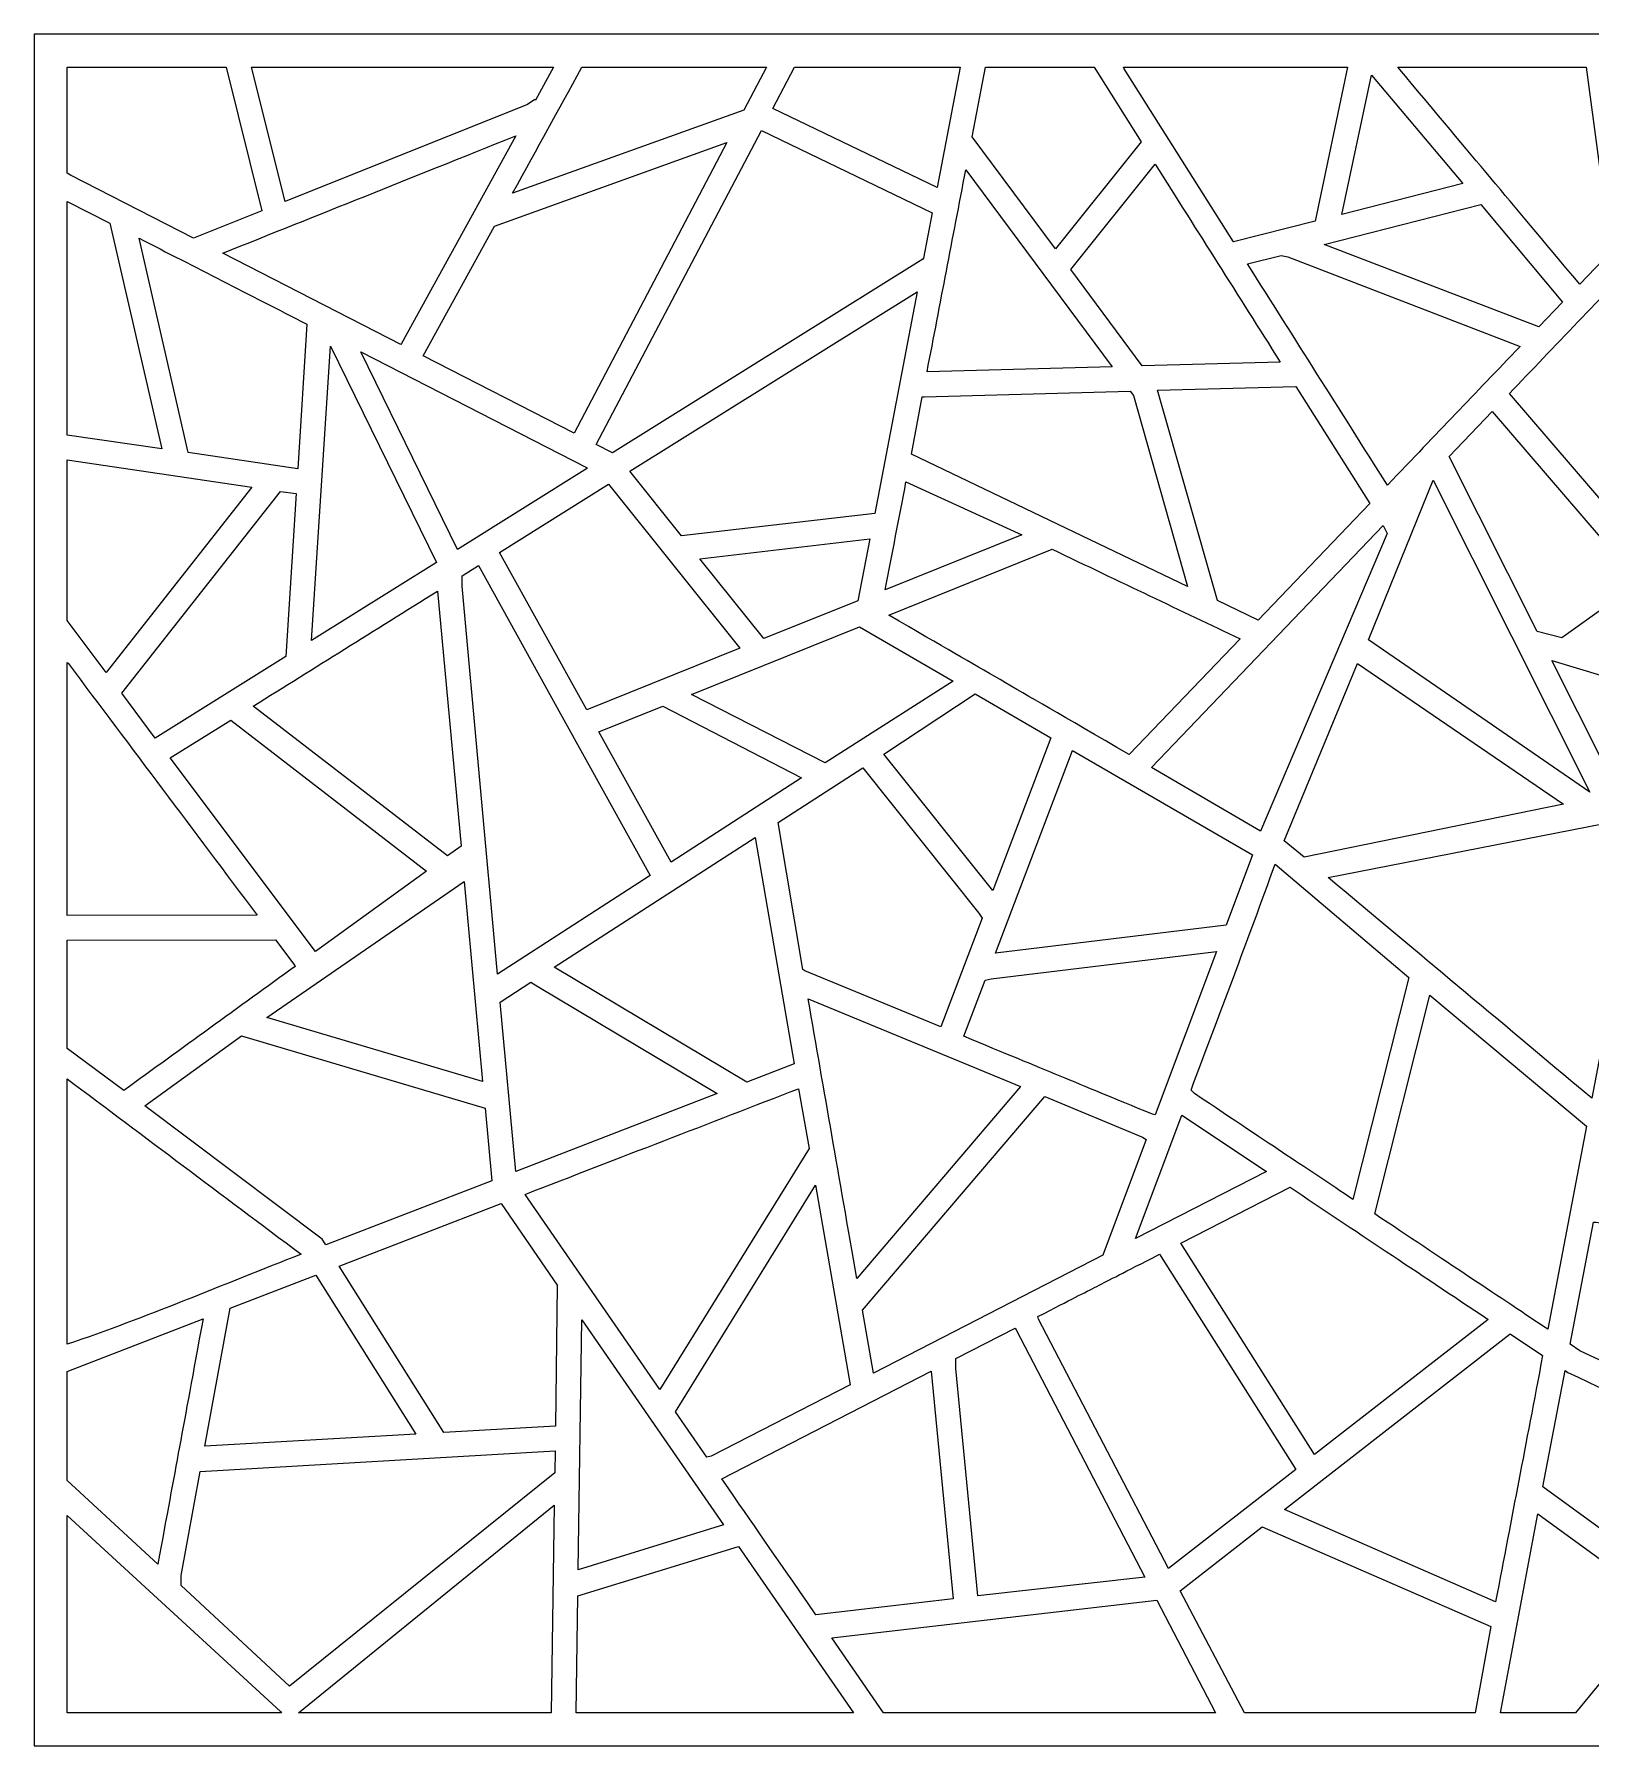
# Model space of a CAD drawing. Header units: centimetres. Extents: x 15 to 26.5, y 3.4 to 9.
# Drawn here: x 14.99 to 20.11, y 3.37 to 9 of the extents above; entities that cross this region are included whole.
import ezdxf

# ---------------------------------------------------------------- set-up
doc = ezdxf.new("R2010")
doc.units = ezdxf.units.CM
doc.header["$MEASUREMENT"] = 0
doc.layers.add('layer 1', color=7, linetype='Continuous')

msp = doc.modelspace()

# ---------------------------------------------------------------- linework, layer by layer
at = {"layer": 'layer 1', "color": 250}
for points, knots in [([(14.98934, 3.3671), (14.98934, 3.3671), (14.98934, 9.00077), (14.98934, 9.00077), (14.98934, 9.00077), (18.78218, 9.00077), (22.55751, 9.00077), (26.51524, 9.00077), (26.51524, 9.00077), (26.51524, 7.07866), (26.51524, 5.32036), (26.51524, 3.3671), (26.51524, 3.3671), (22.71781, 3.3671), (18.88124, 3.3671), (14.98934, 3.3671)], [0, 0, 0, 0, 0.2, 0.2, 0.2, 0.2, 0.4, 0.4, 0.4, 0.4, 0.6, 0.6, 0.6, 0.6, 1, 1, 1, 1]), ([(15.09821, 8.54371), (15.09821, 8.54371), (15.10875, 8.53668), (15.10875, 8.53668), (15.10875, 8.53668), (15.10875, 8.53668), (15.51345, 8.32941), (15.51345, 8.32941), (15.51345, 8.32941), (15.51345, 8.32941), (15.73894, 8.4196), (15.73894, 8.4196), (15.73894, 8.4196), (15.73894, 8.4196), (15.62138, 8.89191), (15.62138, 8.89191), (15.62138, 8.89191), (15.62138, 8.89191), (15.09821, 8.89191), (15.09821, 8.89191), (15.09821, 8.89191), (15.09821, 8.89191), (15.09821, 8.54371), (15.09821, 8.54371)], [0, 0, 0, 0, 0.1428571, 0.1428571, 0.1428571, 0.1428571, 0.2857143, 0.2857143, 0.2857143, 0.2857143, 0.4285714, 0.4285714, 0.4285714, 0.4285714, 0.5714286, 0.5714286, 0.5714286, 0.5714286, 0.7142857, 0.7142857, 0.7142857, 0.7142857, 1, 1, 1, 1]), ([(15.70507, 8.89191), (15.70507, 8.89191), (15.81545, 8.45021), (15.81545, 8.45021), (15.81545, 8.45021), (15.81545, 8.45021), (16.61299, 8.76923), (16.61299, 8.76923), (16.61299, 8.76923), (16.61299, 8.76923), (16.6373, 8.78543), (16.6373, 8.78543), (16.6373, 8.78543), (16.6373, 8.78543), (16.63947, 8.78327), (16.63947, 8.78327), (16.63947, 8.78327), (16.63947, 8.78327), (16.69922, 8.89191), (16.69922, 8.89191), (16.69922, 8.89191), (16.69922, 8.89191), (15.70507, 8.89191), (15.70507, 8.89191)], [0, 0, 0, 0, 0.1428571, 0.1428571, 0.1428571, 0.1428571, 0.2857143, 0.2857143, 0.2857143, 0.2857143, 0.4285714, 0.4285714, 0.4285714, 0.4285714, 0.5714286, 0.5714286, 0.5714286, 0.5714286, 0.7142857, 0.7142857, 0.7142857, 0.7142857, 1, 1, 1, 1]), ([(16.79241, 8.89191), (16.70991, 8.74191), (16.65194, 8.63652), (16.56445, 8.47744), (16.56445, 8.47744), (16.56445, 8.47744), (17.32598, 8.75093), (17.32598, 8.75093), (17.32598, 8.75093), (17.32598, 8.75093), (17.40016, 8.89191), (17.40016, 8.89191), (17.40016, 8.89191), (17.40016, 8.89191), (16.79241, 8.89191), (16.79241, 8.89191)], [0, 0, 0, 0, 0.2, 0.2, 0.2, 0.2, 0.4, 0.4, 0.4, 0.4, 0.6, 0.6, 0.6, 0.6, 1, 1, 1, 1]), ([(17.49242, 8.89191), (17.49242, 8.89191), (17.42125, 8.75665), (17.42125, 8.75665), (17.42125, 8.75665), (17.42125, 8.75665), (17.96192, 8.49579), (17.96192, 8.49579), (17.96192, 8.49579), (17.96192, 8.49579), (18.03789, 8.89191), (18.03789, 8.89191), (18.03789, 8.89191), (17.72912, 8.89191), (17.59329, 8.89191), (17.49242, 8.89191)], [0, 0, 0, 0, 0.2, 0.2, 0.2, 0.2, 0.4, 0.4, 0.4, 0.4, 0.6, 0.6, 0.6, 0.6, 1, 1, 1, 1]), ([(18.12103, 8.89191), (18.12103, 8.89191), (18.07721, 8.66344), (18.07721, 8.66344), (18.07721, 8.66344), (18.07721, 8.66344), (18.35155, 8.29394), (18.35155, 8.29394), (18.35155, 8.29394), (18.35155, 8.29394), (18.6333, 8.64614), (18.6333, 8.64614), (18.6333, 8.64614), (18.6333, 8.64614), (18.47844, 8.89191), (18.47844, 8.89191), (18.47844, 8.89191), (18.47844, 8.89191), (18.12103, 8.89191), (18.12103, 8.89191)], [0, 0, 0, 0, 0.1666667, 0.1666667, 0.1666667, 0.1666667, 0.3333333, 0.3333333, 0.3333333, 0.3333333, 0.5, 0.5, 0.5, 0.5, 0.6666667, 0.6666667, 0.6666667, 0.6666667, 1, 1, 1, 1]), ([(18.57509, 8.89191), (18.57509, 8.89191), (18.57745, 8.88721), (18.57745, 8.88721), (18.57745, 8.88721), (18.57745, 8.88721), (18.93788, 8.31731), (18.93788, 8.31731), (18.93788, 8.31731), (18.93788, 8.31731), (19.20604, 8.38545), (19.20604, 8.38545), (19.20604, 8.38545), (19.20604, 8.38545), (19.31299, 8.89191), (19.31299, 8.89191), (19.31299, 8.89191), (19.31299, 8.89191), (18.57509, 8.89191), (18.57509, 8.89191)], [0, 0, 0, 0, 0.1666667, 0.1666667, 0.1666667, 0.1666667, 0.3333333, 0.3333333, 0.3333333, 0.3333333, 0.5, 0.5, 0.5, 0.5, 0.6666667, 0.6666667, 0.6666667, 0.6666667, 1, 1, 1, 1]), ([(19.6931, 8.50923), (19.6931, 8.50923), (19.39226, 8.86589), (19.39226, 8.86589), (19.39226, 8.86589), (19.39226, 8.86589), (19.29425, 8.40787), (19.29425, 8.40787), (19.29425, 8.40787), (19.29425, 8.40787), (19.6931, 8.50923), (19.6931, 8.50923)], [0, 0, 0, 0, 0.25, 0.25, 0.25, 0.25, 0.5, 0.5, 0.5, 0.5, 1, 1, 1, 1]), ([(19.4787, 8.89191), (19.74892, 8.56972), (19.825, 8.47901), (20.07754, 8.17792), (20.07754, 8.17792), (20.07754, 8.17792), (20.1797, 8.28457), (20.1797, 8.28457), (20.1797, 8.28457), (20.1797, 8.28457), (20.0982, 8.89191), (20.0982, 8.89191), (20.0982, 8.89191), (20.0982, 8.89191), (19.4787, 8.89191), (19.4787, 8.89191)], [0, 0, 0, 0, 0.2, 0.2, 0.2, 0.2, 0.4, 0.4, 0.4, 0.4, 0.6, 0.6, 0.6, 0.6, 1, 1, 1, 1]), ([(17.91736, 8.26342), (17.91736, 8.26342), (17.94601, 8.41282), (17.94601, 8.41282), (17.94601, 8.41282), (17.94601, 8.41282), (17.38321, 8.68435), (17.38321, 8.68435), (17.38321, 8.68435), (17.38321, 8.68435), (16.83921, 7.65043), (16.83921, 7.65043), (16.83921, 7.65043), (16.83921, 7.65043), (16.89262, 7.62307), (16.89262, 7.62307), (16.89262, 7.62307), (16.89262, 7.62307), (17.91473, 8.26079), (17.91473, 8.26079), (17.91473, 8.26079), (17.91473, 8.26079), (17.91736, 8.26342), (17.91736, 8.26342)], [0, 0, 0, 0, 0.1428571, 0.1428571, 0.1428571, 0.1428571, 0.2857143, 0.2857143, 0.2857143, 0.2857143, 0.4285714, 0.4285714, 0.4285714, 0.4285714, 0.5714286, 0.5714286, 0.5714286, 0.5714286, 0.7142857, 0.7142857, 0.7142857, 0.7142857, 1, 1, 1, 1]), ([(16.19628, 7.9797), (16.19628, 7.9797), (16.19901, 7.98243), (16.19901, 7.98243), (16.19901, 7.98243), (16.19901, 7.98243), (16.57503, 8.6661), (16.57503, 8.6661), (16.57503, 8.6661), (16.21538, 8.52224), (15.93011, 8.40813), (15.60986, 8.28003), (15.60986, 8.28003), (15.60986, 8.28003), (16.19628, 7.9797), (16.19628, 7.9797)], [0, 0, 0, 0, 0.2, 0.2, 0.2, 0.2, 0.4, 0.4, 0.4, 0.4, 0.6, 0.6, 0.6, 0.6, 1, 1, 1, 1]), ([(16.50499, 8.36934), (16.50499, 8.36934), (16.27011, 7.94189), (16.27011, 7.94189), (16.27011, 7.94189), (16.27011, 7.94189), (16.76653, 7.68765), (16.76653, 7.68765), (16.76653, 7.68765), (16.76653, 7.68765), (17.2697, 8.64396), (17.2697, 8.64396), (17.2697, 8.64396), (17.2697, 8.64396), (16.50499, 8.36934), (16.50499, 8.36934)], [0, 0, 0, 0, 0.2, 0.2, 0.2, 0.2, 0.4, 0.4, 0.4, 0.4, 0.6, 0.6, 0.6, 0.6, 1, 1, 1, 1]), ([(19.09152, 7.92165), (18.95179, 8.14257), (18.82109, 8.34923), (18.67947, 8.57315), (18.67947, 8.57315), (18.67947, 8.57315), (18.40188, 8.22616), (18.40188, 8.22616), (18.40188, 8.22616), (18.40188, 8.22616), (18.6373, 7.90908), (18.6373, 7.90908), (18.6373, 7.90908), (18.6373, 7.90908), (19.09152, 7.92165), (19.09152, 7.92165)], [0, 0, 0, 0, 0.2, 0.2, 0.2, 0.2, 0.4, 0.4, 0.4, 0.4, 0.6, 0.6, 0.6, 0.6, 1, 1, 1, 1]), ([(18.05634, 8.55459), (18.0117, 8.32186), (17.97289, 8.11947), (17.92878, 7.88948), (17.92878, 7.88948), (17.92878, 7.88948), (18.53765, 7.90633), (18.53765, 7.90633), (18.53765, 7.90633), (18.53765, 7.90633), (18.05634, 8.55459), (18.05634, 8.55459)], [0, 0, 0, 0, 0.25, 0.25, 0.25, 0.25, 0.5, 0.5, 0.5, 0.5, 1, 1, 1, 1]), ([(15.09821, 7.68146), (15.09821, 7.68146), (15.40936, 7.63651), (15.40936, 7.63651), (15.40936, 7.63651), (15.40936, 7.63651), (15.23836, 8.37857), (15.23836, 8.37857), (15.23836, 8.37857), (15.23836, 8.37857), (15.09821, 8.45034), (15.09821, 8.45034), (15.09821, 8.45034), (15.09821, 8.45034), (15.09821, 7.68146), (15.09821, 7.68146)], [0, 0, 0, 0, 0.2, 0.2, 0.2, 0.2, 0.4, 0.4, 0.4, 0.4, 0.6, 0.6, 0.6, 0.6, 1, 1, 1, 1]), ([(19.94266, 8.03712), (19.94266, 8.03712), (20.02072, 8.11861), (20.02072, 8.11861), (20.02072, 8.11861), (20.02072, 8.11861), (19.75134, 8.43978), (19.75134, 8.43978), (19.75134, 8.43978), (19.75134, 8.43978), (19.23591, 8.30858), (19.23591, 8.30858), (19.23591, 8.30858), (19.23591, 8.30858), (19.94266, 8.03712), (19.94266, 8.03712)], [0, 0, 0, 0, 0.2, 0.2, 0.2, 0.2, 0.4, 0.4, 0.4, 0.4, 0.6, 0.6, 0.6, 0.6, 1, 1, 1, 1]), ([(15.85669, 7.57045), (15.85669, 7.57045), (15.88707, 8.04633), (15.88707, 8.04633), (15.88707, 8.04633), (15.69414, 8.14514), (15.52095, 8.23384), (15.33434, 8.32941), (15.33434, 8.32941), (15.33434, 8.32941), (15.49606, 7.62371), (15.49606, 7.62371), (15.49606, 7.62371), (15.49606, 7.62371), (15.85669, 7.57045), (15.85669, 7.57045)], [0, 0, 0, 0, 0.2, 0.2, 0.2, 0.2, 0.4, 0.4, 0.4, 0.4, 0.6, 0.6, 0.6, 0.6, 1, 1, 1, 1]), ([(19.4442, 7.51675), (19.61345, 7.69343), (19.72716, 7.81214), (19.88143, 7.97319), (19.88143, 7.97319), (19.88143, 7.97319), (19.11611, 8.26754), (19.11611, 8.26754), (19.11611, 8.26754), (19.11611, 8.26754), (19.09466, 8.2729), (19.09466, 8.2729), (19.09466, 8.2729), (19.09466, 8.2729), (18.98379, 8.24473), (18.98379, 8.24473), (18.98379, 8.24473), (19.14296, 7.99306), (19.28083, 7.77506), (19.4442, 7.51675)], [0, 0, 0, 0, 0.1666667, 0.1666667, 0.1666667, 0.1666667, 0.3333333, 0.3333333, 0.3333333, 0.3333333, 0.5, 0.5, 0.5, 0.5, 0.6666667, 0.6666667, 0.6666667, 0.6666667, 1, 1, 1, 1]), ([(20.28971, 8.28139), (20.15482, 8.14057), (19.99084, 7.96938), (19.84618, 7.81836), (19.84618, 7.81836), (19.84618, 7.81836), (20.32847, 7.25785), (20.32847, 7.25785), (20.32847, 7.25785), (20.32847, 7.25785), (20.34167, 7.24465), (20.34167, 7.24465), (20.34167, 7.24465), (20.34167, 7.24465), (20.46268, 7.3307), (20.46268, 7.3307), (20.46268, 7.3307), (20.40174, 7.66567), (20.33721, 8.02032), (20.28971, 8.28139)], [0, 0, 0, 0, 0.1666667, 0.1666667, 0.1666667, 0.1666667, 0.3333333, 0.3333333, 0.3333333, 0.3333333, 0.5, 0.5, 0.5, 0.5, 0.6666667, 0.6666667, 0.6666667, 0.6666667, 1, 1, 1, 1]), ([(17.7563, 7.42363), (17.7563, 7.42363), (17.89618, 8.15298), (17.89618, 8.15298), (17.89618, 8.15298), (17.89618, 8.15298), (16.95026, 7.5628), (16.95026, 7.5628), (16.95026, 7.5628), (16.95026, 7.5628), (17.12072, 7.34972), (17.12072, 7.34972), (17.12072, 7.34972), (17.12072, 7.34972), (17.7563, 7.42363), (17.7563, 7.42363)], [0, 0, 0, 0, 0.2, 0.2, 0.2, 0.2, 0.4, 0.4, 0.4, 0.4, 0.6, 0.6, 0.6, 0.6, 1, 1, 1, 1]), ([(15.96429, 7.97445), (15.96429, 7.97445), (15.90243, 7.00527), (15.90243, 7.00527), (15.90243, 7.00527), (15.90243, 7.00527), (16.31318, 7.26154), (16.31318, 7.26154), (16.31318, 7.26154), (16.31318, 7.26154), (15.96429, 7.97445), (15.96429, 7.97445)], [0, 0, 0, 0, 0.25, 0.25, 0.25, 0.25, 0.5, 0.5, 0.5, 0.5, 1, 1, 1, 1]), ([(16.81071, 7.57196), (16.81071, 7.57196), (16.80799, 7.57468), (16.80799, 7.57468), (16.80799, 7.57468), (16.80799, 7.57468), (16.06451, 7.95545), (16.06451, 7.95545), (16.06451, 7.95545), (16.06451, 7.95545), (16.38304, 7.30513), (16.38304, 7.30513), (16.38304, 7.30513), (16.38304, 7.30513), (16.81071, 7.57196), (16.81071, 7.57196)], [0, 0, 0, 0, 0.2, 0.2, 0.2, 0.2, 0.4, 0.4, 0.4, 0.4, 0.6, 0.6, 0.6, 0.6, 1, 1, 1, 1]), ([(19.01863, 7.07246), (19.01863, 7.07246), (19.38602, 7.456), (19.38602, 7.456), (19.38602, 7.456), (19.38602, 7.456), (19.14229, 7.84137), (19.14229, 7.84137), (19.14229, 7.84137), (19.14229, 7.84137), (18.6879, 7.8288), (18.6879, 7.8288), (18.6879, 7.8288), (18.6879, 7.8288), (18.88488, 7.1363), (18.88488, 7.1363), (18.88488, 7.1363), (18.88488, 7.1363), (19.01863, 7.07246), (19.01863, 7.07246)], [0, 0, 0, 0, 0.1666667, 0.1666667, 0.1666667, 0.1666667, 0.3333333, 0.3333333, 0.3333333, 0.3333333, 0.5, 0.5, 0.5, 0.5, 0.6666667, 0.6666667, 0.6666667, 0.6666667, 1, 1, 1, 1]), ([(17.91274, 7.8076), (17.91274, 7.8076), (17.87707, 7.61897), (17.87707, 7.61897), (17.87707, 7.61897), (17.87707, 7.61897), (18.78666, 7.18317), (18.78666, 7.18317), (18.78666, 7.18317), (18.78666, 7.18317), (18.60787, 7.81176), (18.60787, 7.81176), (18.60787, 7.81176), (18.60787, 7.81176), (18.59707, 7.82629), (18.59707, 7.82629), (18.59707, 7.82629), (18.59707, 7.82629), (17.91949, 7.80755), (17.91949, 7.80755), (17.91949, 7.80755), (17.91949, 7.80755), (17.91274, 7.8076), (17.91274, 7.8076)], [0, 0, 0, 0, 0.1428571, 0.1428571, 0.1428571, 0.1428571, 0.2857143, 0.2857143, 0.2857143, 0.2857143, 0.4285714, 0.4285714, 0.4285714, 0.4285714, 0.5714286, 0.5714286, 0.5714286, 0.5714286, 0.7142857, 0.7142857, 0.7142857, 0.7142857, 1, 1, 1, 1]), ([(19.78924, 7.75892), (19.78924, 7.75892), (19.64732, 7.61076), (19.64732, 7.61076), (19.64732, 7.61076), (19.64732, 7.61076), (19.93719, 7.03514), (19.93719, 7.03514), (19.93719, 7.03514), (19.93719, 7.03514), (20.01801, 7.01449), (20.01801, 7.01449), (20.01801, 7.01449), (20.01801, 7.01449), (20.27252, 7.19548), (20.27252, 7.19548), (20.27252, 7.19548), (20.27252, 7.19548), (20.26595, 7.20532), (20.26595, 7.20532), (20.26595, 7.20532), (20.26595, 7.20532), (19.78924, 7.75892), (19.78924, 7.75892)], [0, 0, 0, 0, 0.1428571, 0.1428571, 0.1428571, 0.1428571, 0.2857143, 0.2857143, 0.2857143, 0.2857143, 0.4285714, 0.4285714, 0.4285714, 0.4285714, 0.5714286, 0.5714286, 0.5714286, 0.5714286, 0.7142857, 0.7142857, 0.7142857, 0.7142857, 1, 1, 1, 1]), ([(15.09821, 7.59997), (15.09821, 7.59997), (15.09821, 7.0706), (15.09821, 7.0706), (15.09821, 7.0706), (15.09821, 7.0706), (15.22618, 6.89936), (15.22618, 6.89936), (15.22618, 6.89936), (15.22618, 6.89936), (15.7061, 7.51016), (15.7061, 7.51016), (15.7061, 7.51016), (15.7061, 7.51016), (15.09821, 7.59997), (15.09821, 7.59997)], [0, 0, 0, 0, 0.2, 0.2, 0.2, 0.2, 0.4, 0.4, 0.4, 0.4, 0.6, 0.6, 0.6, 0.6, 1, 1, 1, 1]), ([(15.27722, 6.83131), (15.27722, 6.83131), (15.38764, 6.68408), (15.38764, 6.68408), (15.38764, 6.68408), (15.38764, 6.68408), (15.81722, 6.9521), (15.81722, 6.9521), (15.81722, 6.9521), (15.81722, 6.9521), (15.85147, 7.48869), (15.85147, 7.48869), (15.85147, 7.48869), (15.85147, 7.48869), (15.79992, 7.49607), (15.79992, 7.49607), (15.79992, 7.49607), (15.79992, 7.49607), (15.27722, 6.83131), (15.27722, 6.83131)], [0, 0, 0, 0, 0.1666667, 0.1666667, 0.1666667, 0.1666667, 0.3333333, 0.3333333, 0.3333333, 0.3333333, 0.5, 0.5, 0.5, 0.5, 0.6666667, 0.6666667, 0.6666667, 0.6666667, 1, 1, 1, 1]), ([(16.52159, 7.29534), (16.52159, 7.29534), (16.80843, 6.77682), (16.80843, 6.77682), (16.80843, 6.77682), (16.80843, 6.77682), (17.31226, 6.9796), (17.31226, 6.9796), (17.31226, 6.9796), (17.31226, 6.9796), (16.88051, 7.51928), (16.88051, 7.51928), (16.88051, 7.51928), (16.88051, 7.51928), (16.52159, 7.29534), (16.52159, 7.29534)], [0, 0, 0, 0, 0.2, 0.2, 0.2, 0.2, 0.4, 0.4, 0.4, 0.4, 0.6, 0.6, 0.6, 0.6, 1, 1, 1, 1]), ([(17.79125, 7.17238), (17.79125, 7.17238), (18.24071, 7.35327), (18.24071, 7.35327), (18.24071, 7.35327), (18.24071, 7.35327), (17.85936, 7.5275), (17.85936, 7.5275), (17.85936, 7.5275), (17.83606, 7.406), (17.81438, 7.29295), (17.79125, 7.17238)], [0, 0, 0, 0, 0.25, 0.25, 0.25, 0.25, 0.5, 0.5, 0.5, 0.5, 1, 1, 1, 1]), ([(20.11064, 6.50649), (20.11064, 6.50649), (19.59496, 7.53309), (19.59496, 7.53309), (19.59496, 7.53309), (19.59496, 7.53309), (19.38191, 7.00708), (19.38191, 7.00708), (19.38191, 7.00708), (19.38191, 7.00708), (20.11064, 6.50649), (20.11064, 6.50649)], [0, 0, 0, 0, 0.25, 0.25, 0.25, 0.25, 0.5, 0.5, 0.5, 0.5, 1, 1, 1, 1]), ([(19.44339, 7.35772), (19.44339, 7.35772), (19.4302, 7.3841), (19.4302, 7.3841), (19.4302, 7.3841), (19.4302, 7.3841), (18.66712, 6.58748), (18.66712, 6.58748), (18.66712, 6.58748), (18.66712, 6.58748), (19.02624, 6.37793), (19.02624, 6.37793), (19.02624, 6.37793), (19.02624, 6.37793), (19.44339, 7.35772), (19.44339, 7.35772)], [0, 0, 0, 0, 0.2, 0.2, 0.2, 0.2, 0.4, 0.4, 0.4, 0.4, 0.6, 0.6, 0.6, 0.6, 1, 1, 1, 1]), ([(17.39135, 7.01143), (17.39135, 7.01143), (17.70116, 7.13612), (17.70116, 7.13612), (17.70116, 7.13612), (17.70116, 7.13612), (17.74018, 7.33956), (17.74018, 7.33956), (17.74018, 7.33956), (17.74018, 7.33956), (17.18088, 7.27452), (17.18088, 7.27452), (17.18088, 7.27452), (17.18088, 7.27452), (17.39135, 7.01143), (17.39135, 7.01143)], [0, 0, 0, 0, 0.2, 0.2, 0.2, 0.2, 0.4, 0.4, 0.4, 0.4, 0.6, 0.6, 0.6, 0.6, 1, 1, 1, 1]), ([(18.34075, 7.30552), (18.34075, 7.30552), (17.80257, 7.08892), (17.80257, 7.08892), (17.80257, 7.08892), (18.1757, 6.8725), (18.14285, 6.89155), (18.59444, 6.62963), (18.59444, 6.62963), (18.59444, 6.62963), (18.95916, 7.01038), (18.95916, 7.01038), (18.95916, 7.01038), (18.76288, 7.10405), (18.56742, 7.19734), (18.34075, 7.30552)], [0, 0, 0, 0, 0.2, 0.2, 0.2, 0.2, 0.4, 0.4, 0.4, 0.4, 0.6, 0.6, 0.6, 0.6, 1, 1, 1, 1]), ([(16.51496, 5.90667), (16.51496, 5.90667), (17.01761, 6.23122), (17.01761, 6.23122), (17.01761, 6.23122), (17.01761, 6.23122), (16.7273, 6.75442), (16.7273, 6.75442), (16.7273, 6.75442), (16.7273, 6.75442), (16.72749, 6.75446), (16.72749, 6.75446), (16.72749, 6.75446), (16.72749, 6.75446), (16.45222, 7.25206), (16.45222, 7.25206), (16.45222, 7.25206), (16.45222, 7.25206), (16.39784, 7.21813), (16.39784, 7.21813), (16.39784, 7.21813), (16.39784, 7.21813), (16.39784, 7.1843), (16.39784, 7.1843), (16.39784, 7.1843), (16.39784, 7.1843), (16.51496, 5.90667), (16.51496, 5.90667)], [0, 0, 0, 0, 0.125, 0.125, 0.125, 0.125, 0.25, 0.25, 0.25, 0.25, 0.375, 0.375, 0.375, 0.375, 0.5, 0.5, 0.5, 0.5, 0.625, 0.625, 0.625, 0.625, 0.75, 0.75, 0.75, 0.75, 1, 1, 1, 1]), ([(16.35018, 6.29612), (16.35018, 6.29612), (16.3944, 6.32815), (16.3944, 6.32815), (16.3944, 6.32815), (16.3944, 6.32815), (16.31735, 7.16791), (16.31735, 7.16791), (16.31735, 7.16791), (16.10607, 7.03608), (15.91409, 6.9163), (15.71044, 6.78924), (15.71044, 6.78924), (15.71044, 6.78924), (16.35018, 6.29612), (16.35018, 6.29612)], [0, 0, 0, 0, 0.2, 0.2, 0.2, 0.2, 0.4, 0.4, 0.4, 0.4, 0.6, 0.6, 0.6, 0.6, 1, 1, 1, 1]), ([(17.7065, 7.05025), (17.7065, 7.05025), (17.15344, 6.82766), (17.15344, 6.82766), (17.15344, 6.82766), (17.15344, 6.82766), (17.59284, 6.60256), (17.59284, 6.60256), (17.59284, 6.60256), (17.59284, 6.60256), (18.01423, 6.87177), (18.01423, 6.87177), (18.01423, 6.87177), (18.01423, 6.87177), (17.7065, 7.05025), (17.7065, 7.05025)], [0, 0, 0, 0, 0.2, 0.2, 0.2, 0.2, 0.4, 0.4, 0.4, 0.4, 0.6, 0.6, 0.6, 0.6, 1, 1, 1, 1]), ([(15.09821, 6.10039), (15.09821, 6.10039), (15.72305, 6.10079), (15.72305, 6.10079), (15.72305, 6.10079), (15.51231, 6.38178), (15.31136, 6.64972), (15.10073, 6.93055), (15.10073, 6.93055), (15.10073, 6.93055), (15.09821, 6.93307), (15.09821, 6.93307), (15.09821, 6.93307), (15.09821, 6.93307), (15.09821, 6.10039), (15.09821, 6.10039)], [0, 0, 0, 0, 0.2, 0.2, 0.2, 0.2, 0.4, 0.4, 0.4, 0.4, 0.6, 0.6, 0.6, 0.6, 1, 1, 1, 1]), ([(20.32662, 6.26117), (20.52927, 6.39974), (20.73379, 6.53969), (20.91112, 6.66016), (20.91112, 6.66016), (20.91112, 6.66016), (19.98527, 6.93887), (19.98527, 6.93887), (19.98527, 6.93887), (19.98527, 6.93887), (20.32662, 6.26117), (20.32662, 6.26117)], [0, 0, 0, 0, 0.25, 0.25, 0.25, 0.25, 0.5, 0.5, 0.5, 0.5, 1, 1, 1, 1]), ([(19.34559, 6.92925), (19.34559, 6.92925), (19.10457, 6.34629), (19.10457, 6.34629), (19.10457, 6.34629), (19.10457, 6.34629), (19.16982, 6.29166), (19.16982, 6.29166), (19.16982, 6.29166), (19.16982, 6.29166), (20.02406, 6.46689), (20.02406, 6.46689), (20.02406, 6.46689), (20.02406, 6.46689), (19.34559, 6.92925), (19.34559, 6.92925)], [0, 0, 0, 0, 0.2, 0.2, 0.2, 0.2, 0.4, 0.4, 0.4, 0.4, 0.6, 0.6, 0.6, 0.6, 1, 1, 1, 1]), ([(18.14473, 6.18186), (18.14473, 6.18186), (18.33637, 6.68492), (18.33637, 6.68492), (18.33637, 6.68492), (18.33637, 6.68492), (18.08731, 6.82938), (18.08731, 6.82938), (18.08731, 6.82938), (18.08731, 6.82938), (17.7866, 6.63086), (17.7866, 6.63086), (17.7866, 6.63086), (17.7866, 6.63086), (18.14473, 6.18186), (18.14473, 6.18186)], [0, 0, 0, 0, 0.2, 0.2, 0.2, 0.2, 0.4, 0.4, 0.4, 0.4, 0.6, 0.6, 0.6, 0.6, 1, 1, 1, 1]), ([(17.08634, 6.27556), (17.08634, 6.27556), (17.51569, 6.55281), (17.51569, 6.55281), (17.51569, 6.55281), (17.51569, 6.55281), (17.05845, 6.78943), (17.05845, 6.78943), (17.05845, 6.78943), (17.05845, 6.78943), (16.84825, 6.70483), (16.84825, 6.70483), (16.84825, 6.70483), (16.84825, 6.70483), (17.08634, 6.27556), (17.08634, 6.27556)], [0, 0, 0, 0, 0.2, 0.2, 0.2, 0.2, 0.4, 0.4, 0.4, 0.4, 0.6, 0.6, 0.6, 0.6, 1, 1, 1, 1]), ([(15.91546, 5.98121), (15.91546, 5.98121), (16.28123, 6.24617), (16.28123, 6.24617), (16.28123, 6.24617), (16.28123, 6.24617), (15.63653, 6.74313), (15.63653, 6.74313), (15.63653, 6.74313), (15.63653, 6.74313), (15.43681, 6.61852), (15.43681, 6.61852), (15.43681, 6.61852), (15.43681, 6.61852), (15.91546, 5.98121), (15.91546, 5.98121)], [0, 0, 0, 0, 0.2, 0.2, 0.2, 0.2, 0.4, 0.4, 0.4, 0.4, 0.6, 0.6, 0.6, 0.6, 1, 1, 1, 1]), ([(18.91341, 6.06783), (18.91341, 6.06783), (18.99981, 6.29963), (18.99981, 6.29963), (18.99981, 6.29963), (18.99981, 6.29963), (18.40793, 6.64342), (18.40793, 6.64342), (18.40793, 6.64342), (18.40793, 6.64342), (18.15358, 5.97573), (18.15358, 5.97573), (18.15358, 5.97573), (18.15358, 5.97573), (18.91341, 6.06783), (18.91341, 6.06783)], [0, 0, 0, 0, 0.2, 0.2, 0.2, 0.2, 0.4, 0.4, 0.4, 0.4, 0.6, 0.6, 0.6, 0.6, 1, 1, 1, 1]), ([(17.43864, 6.40592), (17.43864, 6.40592), (17.52023, 5.92253), (17.52023, 5.92253), (17.52023, 5.92253), (17.52023, 5.92253), (17.52666, 5.91824), (17.52666, 5.91824), (17.52666, 5.91824), (17.52666, 5.91824), (17.97393, 5.7335), (17.97393, 5.7335), (17.97393, 5.7335), (17.97393, 5.7335), (18.1104, 6.09175), (18.1104, 6.09175), (18.1104, 6.09175), (18.1104, 6.09175), (18.09965, 6.10787), (18.09965, 6.10787), (18.09965, 6.10787), (18.09965, 6.10787), (17.71775, 6.58643), (17.71775, 6.58643), (17.71775, 6.58643), (17.71775, 6.58643), (17.43864, 6.40592), (17.43864, 6.40592)], [0, 0, 0, 0, 0.125, 0.125, 0.125, 0.125, 0.25, 0.25, 0.25, 0.25, 0.375, 0.375, 0.375, 0.375, 0.5, 0.5, 0.5, 0.5, 0.625, 0.625, 0.625, 0.625, 0.75, 0.75, 0.75, 0.75, 1, 1, 1, 1]), ([(20.15232, 6.40143), (20.15232, 6.40143), (19.24978, 6.22472), (19.24978, 6.22472), (19.24978, 6.22472), (19.56883, 5.95761), (19.77932, 5.78138), (20.11706, 5.49862), (20.11706, 5.49862), (20.11706, 5.49862), (20.2541, 6.21644), (20.2541, 6.21644), (20.2541, 6.21644), (20.2541, 6.21644), (20.25472, 6.21968), (20.25472, 6.21968), (20.25472, 6.21968), (20.25472, 6.21968), (20.15232, 6.40143), (20.15232, 6.40143)], [0, 0, 0, 0, 0.1666667, 0.1666667, 0.1666667, 0.1666667, 0.3333333, 0.3333333, 0.3333333, 0.3333333, 0.5, 0.5, 0.5, 0.5, 0.6666667, 0.6666667, 0.6666667, 0.6666667, 1, 1, 1, 1]), ([(17.33577, 5.55174), (17.33577, 5.55174), (17.49154, 5.6119), (17.49154, 5.6119), (17.49154, 5.6119), (17.49154, 5.6119), (17.36284, 6.35692), (17.36284, 6.35692), (17.36284, 6.35692), (17.36284, 6.35692), (16.70068, 5.92997), (16.70068, 5.92997), (16.70068, 5.92997), (16.70068, 5.92997), (17.33577, 5.55174), (17.33577, 5.55174)], [0, 0, 0, 0, 0.2, 0.2, 0.2, 0.2, 0.4, 0.4, 0.4, 0.4, 0.6, 0.6, 0.6, 0.6, 1, 1, 1, 1]), ([(19.33066, 5.16571), (19.33066, 5.16571), (19.51472, 5.89642), (19.51472, 5.89642), (19.51472, 5.89642), (19.51472, 5.89642), (19.07431, 6.26899), (19.07431, 6.26899), (19.07431, 6.26899), (18.98513, 6.01986), (18.89029, 5.77258), (18.7977, 5.5247), (18.7977, 5.5247), (18.7977, 5.5247), (18.80876, 5.51365), (18.80876, 5.51365), (18.80876, 5.51365), (19.08267, 5.33104), (19.17373, 5.27033), (19.33066, 5.16571)], [0, 0, 0, 0, 0.1666667, 0.1666667, 0.1666667, 0.1666667, 0.3333333, 0.3333333, 0.3333333, 0.3333333, 0.5, 0.5, 0.5, 0.5, 0.6666667, 0.6666667, 0.6666667, 0.6666667, 1, 1, 1, 1]), ([(15.7547, 5.76393), (15.7547, 5.76393), (16.46548, 5.55333), (16.46548, 5.55333), (16.46548, 5.55333), (16.46548, 5.55333), (16.40506, 6.21188), (16.40506, 6.21188), (16.40506, 6.21188), (16.40506, 6.21188), (15.7547, 5.76393), (15.7547, 5.76393)], [0, 0, 0, 0, 0.25, 0.25, 0.25, 0.25, 0.5, 0.5, 0.5, 0.5, 1, 1, 1, 1]), ([(15.09821, 5.66209), (15.09821, 5.66209), (15.28481, 5.52436), (15.28481, 5.52436), (15.28481, 5.52436), (15.47482, 5.662), (15.6607, 5.79665), (15.84844, 5.93266), (15.84844, 5.93266), (15.84844, 5.93266), (15.84701, 5.93552), (15.84701, 5.93552), (15.84701, 5.93552), (15.84701, 5.93552), (15.78387, 6.01956), (15.78387, 6.01956), (15.78387, 6.01956), (15.78387, 6.01956), (15.09821, 6.01881), (15.09821, 6.01881), (15.09821, 6.01881), (15.09821, 6.01881), (15.09821, 5.66209), (15.09821, 5.66209)], [0, 0, 0, 0, 0.1428571, 0.1428571, 0.1428571, 0.1428571, 0.2857143, 0.2857143, 0.2857143, 0.2857143, 0.4285714, 0.4285714, 0.4285714, 0.4285714, 0.5714286, 0.5714286, 0.5714286, 0.5714286, 0.7142857, 0.7142857, 0.7142857, 0.7142857, 1, 1, 1, 1]), ([(18.68017, 5.44337), (18.68017, 5.44337), (18.88123, 5.98168), (18.88123, 5.98168), (18.88123, 5.98168), (18.88123, 5.98168), (18.13999, 5.89184), (18.13999, 5.89184), (18.13999, 5.89184), (18.13999, 5.89184), (18.11968, 5.88676), (18.11968, 5.88676), (18.11968, 5.88676), (18.11968, 5.88676), (18.04942, 5.70232), (18.04942, 5.70232), (18.04942, 5.70232), (18.32856, 5.58702), (18.40862, 5.55395), (18.67052, 5.44578), (18.67052, 5.44578), (18.67052, 5.44578), (18.68017, 5.44337), (18.68017, 5.44337)], [0, 0, 0, 0, 0.1428571, 0.1428571, 0.1428571, 0.1428571, 0.2857143, 0.2857143, 0.2857143, 0.2857143, 0.4285714, 0.4285714, 0.4285714, 0.4285714, 0.5714286, 0.5714286, 0.5714286, 0.5714286, 0.7142857, 0.7142857, 0.7142857, 0.7142857, 1, 1, 1, 1]), ([(16.57459, 5.25775), (16.57459, 5.25775), (17.23788, 5.51393), (17.23788, 5.51393), (17.23788, 5.51393), (17.23788, 5.51393), (16.64733, 5.86631), (16.64733, 5.86631), (16.64733, 5.86631), (16.64733, 5.86631), (16.6242, 5.88011), (16.6242, 5.88011), (16.6242, 5.88011), (16.6242, 5.88011), (16.52303, 5.81501), (16.52303, 5.81501), (16.52303, 5.81501), (16.52303, 5.81501), (16.57459, 5.25775), (16.57459, 5.25775)], [0, 0, 0, 0, 0.1666667, 0.1666667, 0.1666667, 0.1666667, 0.3333333, 0.3333333, 0.3333333, 0.3333333, 0.5, 0.5, 0.5, 0.5, 0.6666667, 0.6666667, 0.6666667, 0.6666667, 1, 1, 1, 1]), ([(17.69777, 4.90481), (17.69777, 4.90481), (18.23668, 5.53664), (18.23668, 5.53664), (18.23668, 5.53664), (18.23668, 5.53664), (17.53715, 5.82557), (17.53715, 5.82557), (17.53715, 5.82557), (17.59197, 5.51128), (17.63705, 5.25288), (17.69777, 4.90481)], [0, 0, 0, 0, 0.25, 0.25, 0.25, 0.25, 0.5, 0.5, 0.5, 0.5, 1, 1, 1, 1]), ([(19.97189, 4.73822), (19.97189, 4.73822), (20.09953, 5.40681), (20.09953, 5.40681), (20.09953, 5.40681), (20.09953, 5.40681), (19.58425, 5.83821), (19.58425, 5.83821), (19.58425, 5.83821), (19.58425, 5.83821), (19.40275, 5.11765), (19.40275, 5.11765), (19.40275, 5.11765), (19.62101, 4.97214), (19.82956, 4.83311), (19.97189, 4.73822)], [0, 0, 0, 0, 0.2, 0.2, 0.2, 0.2, 0.4, 0.4, 0.4, 0.4, 0.6, 0.6, 0.6, 0.6, 1, 1, 1, 1]), ([(15.94919, 5.0162), (15.94919, 5.0162), (16.49541, 5.22716), (16.49541, 5.22716), (16.49541, 5.22716), (16.49541, 5.22716), (16.47351, 5.4658), (16.47351, 5.4658), (16.47351, 5.4658), (16.47351, 5.4658), (15.67128, 5.7035), (15.67128, 5.7035), (15.67128, 5.7035), (15.67128, 5.7035), (15.35319, 5.47308), (15.35319, 5.47308), (15.35319, 5.47308), (15.35319, 5.47308), (15.93741, 5.03491), (15.93741, 5.03491), (15.93741, 5.03491), (15.93741, 5.03491), (15.94919, 5.0162), (15.94919, 5.0162)], [0, 0, 0, 0, 0.1428571, 0.1428571, 0.1428571, 0.1428571, 0.2857143, 0.2857143, 0.2857143, 0.2857143, 0.4285714, 0.4285714, 0.4285714, 0.4285714, 0.5714286, 0.5714286, 0.5714286, 0.5714286, 0.7142857, 0.7142857, 0.7142857, 0.7142857, 1, 1, 1, 1]), ([(15.09821, 4.68856), (15.35522, 4.77515), (15.61423, 4.88683), (15.86806, 4.98486), (15.86806, 4.98486), (15.60228, 5.18421), (15.35494, 5.3697), (15.09821, 5.56226), (15.09821, 5.56226), (15.09821, 5.56226), (15.09821, 4.68856), (15.09821, 4.68856)], [0, 0, 0, 0, 0.25, 0.25, 0.25, 0.25, 0.5, 0.5, 0.5, 0.5, 1, 1, 1, 1]), ([(17.50584, 5.5299), (17.21124, 5.41611), (16.91734, 5.3026), (16.6051, 5.182), (16.6051, 5.182), (16.6051, 5.182), (17.04951, 4.53986), (17.04951, 4.53986), (17.04951, 4.53986), (17.04951, 4.53986), (17.54011, 5.33348), (17.54011, 5.33348), (17.54011, 5.33348), (17.54011, 5.33348), (17.50584, 5.5299), (17.50584, 5.5299)], [0, 0, 0, 0, 0.2, 0.2, 0.2, 0.2, 0.4, 0.4, 0.4, 0.4, 0.6, 0.6, 0.6, 0.6, 1, 1, 1, 1]), ([(17.75199, 4.59396), (17.75199, 4.59396), (18.50766, 4.98148), (18.50766, 4.98148), (18.50766, 4.98148), (18.50766, 4.98148), (18.65012, 5.3629), (18.65012, 5.3629), (18.65012, 5.3629), (18.65012, 5.3629), (18.63841, 5.3707), (18.63841, 5.3707), (18.63841, 5.3707), (18.63841, 5.3707), (18.31602, 5.50387), (18.31602, 5.50387), (18.31602, 5.50387), (18.31602, 5.50387), (17.71631, 4.80097), (17.71631, 4.80097), (17.71631, 4.80097), (17.71631, 4.80097), (17.75199, 4.59396), (17.75199, 4.59396)], [0, 0, 0, 0, 0.1428571, 0.1428571, 0.1428571, 0.1428571, 0.2857143, 0.2857143, 0.2857143, 0.2857143, 0.4285714, 0.4285714, 0.4285714, 0.4285714, 0.5714286, 0.5714286, 0.5714286, 0.5714286, 0.7142857, 0.7142857, 0.7142857, 0.7142857, 1, 1, 1, 1]), ([(18.61546, 5.03676), (18.61546, 5.03676), (19.04583, 5.25747), (19.04583, 5.25747), (19.04583, 5.25747), (19.04583, 5.25747), (18.76726, 5.44318), (18.76726, 5.44318), (18.76726, 5.44318), (18.76726, 5.44318), (18.61546, 5.03676), (18.61546, 5.03676)], [0, 0, 0, 0, 0.25, 0.25, 0.25, 0.25, 0.5, 0.5, 0.5, 0.5, 1, 1, 1, 1]), ([(17.10021, 4.4666), (17.10021, 4.4666), (17.20403, 4.31658), (17.20403, 4.31658), (17.20403, 4.31658), (17.20403, 4.31658), (17.21783, 4.32003), (17.21783, 4.32003), (17.21783, 4.32003), (17.21783, 4.32003), (17.67592, 4.55495), (17.67592, 4.55495), (17.67592, 4.55495), (17.67592, 4.55495), (17.56123, 5.21238), (17.56123, 5.21238), (17.56123, 5.21238), (17.56123, 5.21238), (17.10021, 4.4666), (17.10021, 4.4666)], [0, 0, 0, 0, 0.1666667, 0.1666667, 0.1666667, 0.1666667, 0.3333333, 0.3333333, 0.3333333, 0.3333333, 0.5, 0.5, 0.5, 0.5, 0.6666667, 0.6666667, 0.6666667, 0.6666667, 1, 1, 1, 1]), ([(19.12363, 5.2056), (19.12363, 5.2056), (18.7638, 5.02098), (18.7638, 5.02098), (18.7638, 5.02098), (18.7638, 5.02098), (19.20454, 4.32638), (19.20454, 4.32638), (19.20454, 4.32638), (19.20454, 4.32638), (19.77651, 4.77035), (19.77651, 4.77035), (19.77651, 4.77035), (19.5378, 4.92949), (19.33735, 5.06312), (19.12363, 5.2056)], [0, 0, 0, 0, 0.2, 0.2, 0.2, 0.2, 0.4, 0.4, 0.4, 0.4, 0.6, 0.6, 0.6, 0.6, 1, 1, 1, 1]), ([(16.33823, 4.39831), (16.33823, 4.39831), (16.70505, 4.41948), (16.70505, 4.41948), (16.70505, 4.41948), (16.70505, 4.41948), (16.71142, 4.88349), (16.71142, 4.88349), (16.71142, 4.88349), (16.71142, 4.88349), (16.52675, 5.15174), (16.52675, 5.15174), (16.52675, 5.15174), (16.52675, 5.15174), (15.99352, 4.94579), (15.99352, 4.94579), (15.99352, 4.94579), (15.99352, 4.94579), (16.33823, 4.39831), (16.33823, 4.39831)], [0, 0, 0, 0, 0.1666667, 0.1666667, 0.1666667, 0.1666667, 0.3333333, 0.3333333, 0.3333333, 0.3333333, 0.5, 0.5, 0.5, 0.5, 0.6666667, 0.6666667, 0.6666667, 0.6666667, 1, 1, 1, 1]), ([(20.12236, 5.09099), (20.12236, 5.09099), (20.04563, 4.68906), (20.04563, 4.68906), (20.04563, 4.68906), (20.04563, 4.68906), (20.07822, 4.66734), (20.07822, 4.66734), (20.07822, 4.66734), (20.07822, 4.66734), (20.60734, 4.41967), (20.60734, 4.41967), (20.60734, 4.41967), (20.74525, 4.63465), (20.84902, 4.7964), (20.9618, 4.9722), (20.9618, 4.9722), (20.9618, 4.9722), (20.13025, 5.09099), (20.13025, 5.09099), (20.13025, 5.09099), (20.13025, 5.09099), (20.12236, 5.09099), (20.12236, 5.09099)], [0, 0, 0, 0, 0.1428571, 0.1428571, 0.1428571, 0.1428571, 0.2857143, 0.2857143, 0.2857143, 0.2857143, 0.4285714, 0.4285714, 0.4285714, 0.4285714, 0.5714286, 0.5714286, 0.5714286, 0.5714286, 0.7142857, 0.7142857, 0.7142857, 0.7142857, 1, 1, 1, 1]), ([(18.69355, 4.98475), (18.45279, 4.86128), (18.51858, 4.89532), (18.29383, 4.78007), (18.29383, 4.78007), (18.29383, 4.78007), (18.29602, 4.77128), (18.29602, 4.77128), (18.29602, 4.77128), (18.29602, 4.77128), (18.72333, 3.95086), (18.72333, 3.95086), (18.72333, 3.95086), (18.72333, 3.95086), (19.14229, 4.27664), (19.14229, 4.27664), (19.14229, 4.27664), (19.14229, 4.27664), (18.69355, 4.98475), (18.69355, 4.98475)], [0, 0, 0, 0, 0.1666667, 0.1666667, 0.1666667, 0.1666667, 0.3333333, 0.3333333, 0.3333333, 0.3333333, 0.5, 0.5, 0.5, 0.5, 0.6666667, 0.6666667, 0.6666667, 0.6666667, 1, 1, 1, 1]), ([(15.63456, 4.80715), (15.63456, 4.80715), (15.55088, 4.35288), (15.55088, 4.35288), (15.55088, 4.35288), (15.55088, 4.35288), (16.24513, 4.39294), (16.24513, 4.39294), (16.24513, 4.39294), (16.24513, 4.39294), (15.91591, 4.91582), (15.91591, 4.91582), (15.91591, 4.91582), (15.91591, 4.91582), (15.63456, 4.80715), (15.63456, 4.80715)], [0, 0, 0, 0, 0.2, 0.2, 0.2, 0.2, 0.4, 0.4, 0.4, 0.4, 0.6, 0.6, 0.6, 0.6, 1, 1, 1, 1]), ([(15.09821, 4.2408), (15.09821, 4.2408), (15.39643, 3.96514), (15.39643, 3.96514), (15.39643, 3.96514), (15.4567, 4.29231), (15.47626, 4.39849), (15.54518, 4.77263), (15.54518, 4.77263), (15.54518, 4.77263), (15.09821, 4.5994), (15.09821, 4.5994), (15.09821, 4.5994), (15.09821, 4.5994), (15.09821, 4.2408), (15.09821, 4.2408)], [0, 0, 0, 0, 0.2, 0.2, 0.2, 0.2, 0.4, 0.4, 0.4, 0.4, 0.6, 0.6, 0.6, 0.6, 1, 1, 1, 1]), ([(16.77995, 3.94656), (16.77995, 3.94656), (17.25883, 4.09391), (17.25883, 4.09391), (17.25883, 4.09391), (17.25883, 4.09391), (16.7917, 4.76891), (16.7917, 4.76891), (16.7917, 4.76891), (16.7917, 4.76891), (16.77995, 3.94656), (16.77995, 3.94656)], [0, 0, 0, 0, 0.25, 0.25, 0.25, 0.25, 0.5, 0.5, 0.5, 0.5, 1, 1, 1, 1]), ([(18.21865, 4.74151), (18.21865, 4.74151), (18.02333, 4.64135), (18.02333, 4.64135), (18.02333, 4.64135), (18.02333, 4.64135), (18.02333, 4.60863), (18.02333, 4.60863), (18.02333, 4.60863), (18.02333, 4.60863), (18.09577, 3.86011), (18.09577, 3.86011), (18.09577, 3.86011), (18.09577, 3.86011), (18.64566, 3.92202), (18.64566, 3.92202), (18.64566, 3.92202), (18.64566, 3.92202), (18.2224, 4.73589), (18.2224, 4.73589), (18.2224, 4.73589), (18.2224, 4.73589), (18.21865, 4.74151), (18.21865, 4.74151)], [0, 0, 0, 0, 0.1428571, 0.1428571, 0.1428571, 0.1428571, 0.2857143, 0.2857143, 0.2857143, 0.2857143, 0.4285714, 0.4285714, 0.4285714, 0.4285714, 0.5714286, 0.5714286, 0.5714286, 0.5714286, 0.7142857, 0.7142857, 0.7142857, 0.7142857, 1, 1, 1, 1]), ([(19.84811, 4.72261), (19.84811, 4.72261), (19.10516, 4.14452), (19.10516, 4.14452), (19.10516, 4.14452), (19.10516, 4.14452), (19.80067, 3.84136), (19.80067, 3.84136), (19.80067, 3.84136), (19.85603, 4.13132), (19.89712, 4.34655), (19.95527, 4.65117), (19.95527, 4.65117), (19.95527, 4.65117), (19.84811, 4.72261), (19.84811, 4.72261)], [0, 0, 0, 0, 0.2, 0.2, 0.2, 0.2, 0.4, 0.4, 0.4, 0.4, 0.6, 0.6, 0.6, 0.6, 1, 1, 1, 1]), ([(17.25277, 4.24615), (17.36725, 4.08073), (17.40744, 4.02266), (17.56282, 3.79814), (17.56282, 3.79814), (17.56282, 3.79814), (18.01465, 3.85067), (18.01465, 3.85067), (18.01465, 3.85067), (18.01465, 3.85067), (17.94216, 4.59972), (17.94216, 4.59972), (17.94216, 4.59972), (17.94216, 4.59972), (17.25277, 4.24615), (17.25277, 4.24615)], [0, 0, 0, 0, 0.2, 0.2, 0.2, 0.2, 0.4, 0.4, 0.4, 0.4, 0.6, 0.6, 0.6, 0.6, 1, 1, 1, 1]), ([(20.02901, 4.60202), (20.02901, 4.60202), (19.95596, 4.21938), (19.95596, 4.21938), (19.95596, 4.21938), (19.95596, 4.21938), (20.40698, 3.89137), (20.40698, 3.89137), (20.40698, 3.89137), (20.40698, 3.89137), (20.72745, 4.27329), (20.72745, 4.27329), (20.72745, 4.27329), (20.54658, 4.35795), (20.40659, 4.42348), (20.03804, 4.596), (20.03804, 4.596), (20.03804, 4.596), (20.02901, 4.60202), (20.02901, 4.60202)], [0, 0, 0, 0, 0.1666667, 0.1666667, 0.1666667, 0.1666667, 0.3333333, 0.3333333, 0.3333333, 0.3333333, 0.5, 0.5, 0.5, 0.5, 0.6666667, 0.6666667, 0.6666667, 0.6666667, 1, 1, 1, 1]), ([(15.47256, 3.89465), (15.47256, 3.89465), (15.8301, 3.56359), (15.8301, 3.56359), (15.8301, 3.56359), (15.8301, 3.56359), (16.70285, 4.26543), (16.70285, 4.26543), (16.70285, 4.26543), (16.70285, 4.26543), (16.70388, 4.33763), (16.70388, 4.33763), (16.70388, 4.33763), (16.70388, 4.33763), (15.53565, 4.27022), (15.53565, 4.27022), (15.53565, 4.27022), (15.53565, 4.27022), (15.47256, 3.92773), (15.47256, 3.92773), (15.47256, 3.92773), (15.47256, 3.92773), (15.47256, 3.89465), (15.47256, 3.89465)], [0, 0, 0, 0, 0.1428571, 0.1428571, 0.1428571, 0.1428571, 0.2857143, 0.2857143, 0.2857143, 0.2857143, 0.4285714, 0.4285714, 0.4285714, 0.4285714, 0.5714286, 0.5714286, 0.5714286, 0.5714286, 0.7142857, 0.7142857, 0.7142857, 0.7142857, 1, 1, 1, 1]), ([(15.80304, 3.47597), (15.80304, 3.47597), (15.80058, 3.47966), (15.80058, 3.47966), (15.80058, 3.47966), (15.80058, 3.47966), (15.09821, 4.12552), (15.09821, 4.12552), (15.09821, 4.12552), (15.09821, 4.12552), (15.09821, 3.47597), (15.09821, 3.47597), (15.09821, 3.47597), (15.09821, 3.47597), (15.80304, 3.47597), (15.80304, 3.47597)], [0, 0, 0, 0, 0.2, 0.2, 0.2, 0.2, 0.4, 0.4, 0.4, 0.4, 0.6, 0.6, 0.6, 0.6, 1, 1, 1, 1]), ([(16.69158, 3.47597), (16.69158, 3.47597), (16.70134, 4.15935), (16.70134, 4.15935), (16.70134, 4.15935), (16.70134, 4.15935), (15.85923, 3.47597), (15.85923, 3.47597), (15.85923, 3.47597), (15.85923, 3.47597), (16.69158, 3.47597), (16.69158, 3.47597)], [0, 0, 0, 0, 0.25, 0.25, 0.25, 0.25, 0.5, 0.5, 0.5, 0.5, 1, 1, 1, 1]), ([(20.06381, 3.47597), (20.06381, 3.47597), (20.35437, 3.82868), (20.35437, 3.82868), (20.35437, 3.82868), (20.35437, 3.82868), (19.93904, 4.13074), (19.93904, 4.13074), (19.93904, 4.13074), (19.93904, 4.13074), (19.81628, 3.47597), (19.81628, 3.47597), (19.81628, 3.47597), (19.81628, 3.47597), (20.06381, 3.47597), (20.06381, 3.47597)], [0, 0, 0, 0, 0.2, 0.2, 0.2, 0.2, 0.4, 0.4, 0.4, 0.4, 0.6, 0.6, 0.6, 0.6, 1, 1, 1, 1]), ([(19.73327, 3.47597), (19.73327, 3.47597), (19.78498, 3.75914), (19.78498, 3.75914), (19.78498, 3.75914), (19.78498, 3.75914), (19.0318, 4.08743), (19.0318, 4.08743), (19.0318, 4.08743), (19.0318, 4.08743), (18.76167, 3.87724), (18.76167, 3.87724), (18.76167, 3.87724), (18.76167, 3.87724), (18.97382, 3.47597), (18.97382, 3.47597), (18.97382, 3.47597), (18.97382, 3.47597), (19.73327, 3.47597), (19.73327, 3.47597)], [0, 0, 0, 0, 0.1666667, 0.1666667, 0.1666667, 0.1666667, 0.3333333, 0.3333333, 0.3333333, 0.3333333, 0.5, 0.5, 0.5, 0.5, 0.6666667, 0.6666667, 0.6666667, 0.6666667, 1, 1, 1, 1]), ([(17.68649, 3.47597), (17.68649, 3.47597), (17.30757, 4.02348), (17.30757, 4.02348), (17.30757, 4.02348), (17.30757, 4.02348), (16.77873, 3.86076), (16.77873, 3.86076), (16.77873, 3.86076), (16.77873, 3.86076), (16.77324, 3.47597), (16.77324, 3.47597), (16.77324, 3.47597), (16.77324, 3.47597), (17.68649, 3.47597), (17.68649, 3.47597)], [0, 0, 0, 0, 0.2, 0.2, 0.2, 0.2, 0.4, 0.4, 0.4, 0.4, 0.6, 0.6, 0.6, 0.6, 1, 1, 1, 1]), ([(18.87883, 3.47597), (18.87883, 3.47597), (18.68491, 3.84641), (18.68491, 3.84641), (18.68491, 3.84641), (18.68491, 3.84641), (17.61547, 3.72206), (17.61547, 3.72206), (17.61547, 3.72206), (17.61547, 3.72206), (17.78481, 3.47597), (17.78481, 3.47597), (17.78481, 3.47597), (17.78481, 3.47597), (18.87883, 3.47597), (18.87883, 3.47597)], [0, 0, 0, 0, 0.2, 0.2, 0.2, 0.2, 0.4, 0.4, 0.4, 0.4, 0.6, 0.6, 0.6, 0.6, 1, 1, 1, 1])]:
    msp.add_open_spline(points, degree=3, knots=knots, dxfattribs=at)

doc.saveas('drawing.dxf')
